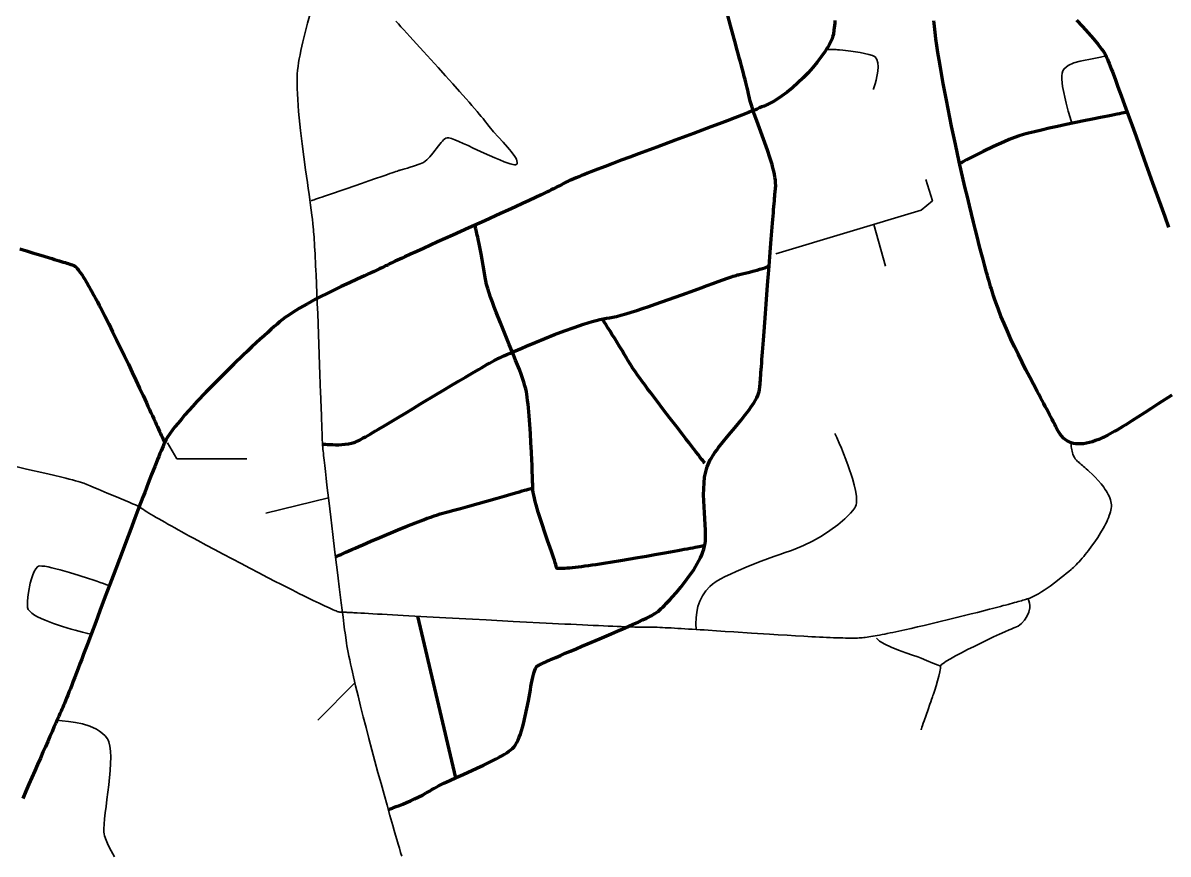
# Model space of a CAD drawing. Header units: inches. Extents: x -107 to 376, y -240 to 294.
# Drawn here: x -20.9 to 55.1, y 95.5 to 150.6 of the extents above; entities that cross this region are included whole.
import ezdxf

# ---------------------------------------------------------------- set-up
doc = ezdxf.new("R2010")
doc.units = ezdxf.units.IN
doc.header["$MEASUREMENT"] = 0
for name, color, linetype in [('Routes 2', 7, 'Continuous'), ('Routes 3', 7, 'Continuous'), ('Routes 4', 7, 'Continuous')]:
    doc.layers.add(name, color=color, linetype=linetype)

msp = doc.modelspace()

# ---------------------------------------------------------------- linework, layer by layer
at = {"layer": 'Routes 2', "color": 7, "lineweight": 106, "true_color": 0xffffff}
for points in [[(32.993, 150.775), (32.976, 150.602), (32.96, 150.442), (32.944, 150.296), (32.928, 150.165), (32.913, 150.049), (32.898, 149.948), (32.884, 149.864), (32.87, 149.797), (32.839, 149.684), (32.796, 149.564), (32.742, 149.434), (32.676, 149.298), (32.6, 149.154), (32.514, 149.004), (32.418, 148.849), (32.313, 148.689), (32.079, 148.357), (31.814, 148.013), (31.524, 147.664), (31.211, 147.314), (30.88, 146.969), (30.535, 146.634), (30.179, 146.315), (29.817, 146.018), (29.453, 145.747), (29.091, 145.508), (28.911, 145.402), (28.734, 145.307), (28.644, 145.262), (28.541, 145.213), (28.424, 145.16), (28.293, 145.102), (28.149, 145.04), (27.992, 144.975), (27.824, 144.905), (27.643, 144.832), (27.452, 144.755), (27.25, 144.674), (26.816, 144.504), (26.346, 144.323), (25.843, 144.131), (25.313, 143.93), (24.759, 143.722), (24.185, 143.507), (23.595, 143.287), (22.385, 142.838), (21.162, 142.384), (19.958, 141.937), (19.373, 141.718), (18.806, 141.505), (18.26, 141.299), (17.739, 141.101), (17.248, 140.912), (16.79, 140.734), (16.575, 140.649), (16.37, 140.568), (16.176, 140.49), (15.992, 140.415), (15.82, 140.344), (15.66, 140.276), (15.512, 140.213), (15.378, 140.154), (15.257, 140.099), (15.149, 140.048), (15.057, 140.002), (14.98, 139.961), (14.847, 139.885), (14.765, 139.84), (14.669, 139.789), (14.562, 139.734), (14.442, 139.673), (14.311, 139.608), (14.17, 139.539), (14.017, 139.465), (13.855, 139.387), (13.503, 139.219), (13.116, 139.037), (12.698, 138.842), (12.253, 138.637), (11.785, 138.421), (11.297, 138.198), (10.793, 137.968), (9.752, 137.496), (8.691, 137.016), (7.639, 136.541), (7.126, 136.31), (6.626, 136.084), (6.143, 135.866), (5.681, 135.657), (5.244, 135.459), (4.834, 135.273), (4.457, 135.1), (4.281, 135.02), (4.115, 134.943), (3.958, 134.87), (3.812, 134.802), (3.676, 134.739), (3.552, 134.68), (3.439, 134.627), (3.338, 134.578), (3.25, 134.535), (3.175, 134.497), (3.054, 134.435), (2.922, 134.369), (2.771, 134.296), (2.603, 134.217), (2.418, 134.131), (2.218, 134.039), (2.004, 133.941), (1.777, 133.838), (1.539, 133.73), (1.291, 133.616), (0.769, 133.377), (0.222, 133.121), (-0.34, 132.852), (-1.47, 132.283), (-2.017, 131.988), (-2.54, 131.688), (-3.027, 131.388), (-3.254, 131.237), (-3.469, 131.088), (-3.67, 130.938), (-3.856, 130.791), (-4.029, 130.642), (-4.216, 130.477), (-4.423, 130.292), (-4.647, 130.089), (-4.888, 129.87), (-5.144, 129.635), (-5.413, 129.386), (-5.693, 129.124), (-5.983, 128.851), (-6.281, 128.569), (-6.894, 127.979), (-7.52, 127.367), (-8.145, 126.742), (-8.757, 126.116), (-9.341, 125.5), (-9.619, 125.199), (-9.886, 124.905), (-10.139, 124.619), (-10.377, 124.341), (-10.599, 124.075), (-10.802, 123.82), (-10.986, 123.579), (-11.148, 123.353), (-11.287, 123.143), (-11.401, 122.95), (-11.491, 122.772), (-11.539, 122.666), (-11.594, 122.54), (-11.656, 122.396), (-11.723, 122.235), (-11.797, 122.056), (-11.876, 121.86), (-11.961, 121.649), (-12.051, 121.423), (-12.146, 121.183), (-12.246, 120.928), (-12.351, 120.66), (-12.46, 120.38), (-12.573, 120.088), (-12.69, 119.785), (-12.81, 119.471), (-12.934, 119.147), (-13.191, 118.473), (-13.46, 117.767), (-13.737, 117.034), (-14.021, 116.281), (-14.312, 115.511), (-14.901, 113.946), (-15.49, 112.38), (-15.78, 111.609), (-16.064, 110.855), (-16.341, 110.121), (-16.609, 109.414), (-16.866, 108.738), (-16.989, 108.413), (-17.109, 108.099), (-17.226, 107.794), (-17.339, 107.501), (-17.447, 107.22), (-17.551, 106.951), (-17.651, 106.695), (-17.745, 106.453), (-17.835, 106.226), (-17.919, 106.013), (-17.998, 105.817), (-18.071, 105.636), (-18.138, 105.473), (-18.199, 105.327), (-18.254, 105.2), (-18.303, 105.089), (-18.361, 104.958), (-18.432, 104.798), (-18.515, 104.61), (-18.609, 104.395), (-18.715, 104.155), (-18.832, 103.89), (-18.959, 103.601), (-19.096, 103.29), (-19.243, 102.957), (-19.398, 102.603), (-19.562, 102.231), (-19.734, 101.84), (-19.913, 101.431), (-20.099, 101.007), (-20.293, 100.568), (-20.492, 100.114), (-20.697, 99.647), (-20.907, 99.169)], [(49.024, 150.802), (49.421, 150.37), (49.797, 149.953), (50.143, 149.557), (50.448, 149.192), (50.702, 148.863), (50.807, 148.714), (50.895, 148.577), (50.965, 148.453), (50.996, 148.391), (51.033, 148.308), (51.078, 148.202), (51.13, 148.074), (51.189, 147.926), (51.255, 147.758), (51.327, 147.571), (51.405, 147.366), (51.577, 146.904), (51.771, 146.381), (51.983, 145.803), (52.211, 145.176), (52.454, 144.508), (52.707, 143.806), (52.97, 143.076), (53.514, 141.561), (54.068, 140.019), (54.613, 138.506), (54.876, 137.777), (55.13, 137.076)]]:
    msp.add_lwpolyline(points, dxfattribs=at)
at = {"layer": 'Routes 3', "color": 7, "lineweight": 70, "true_color": 0xffffff}
for points in [[(3.351, 98.436), (3.358, 98.438), (3.376, 98.445), (3.406, 98.455), (3.446, 98.469), (3.497, 98.487), (3.557, 98.509), (3.627, 98.534), (3.705, 98.563), (3.884, 98.631), (4.09, 98.711), (4.317, 98.802), (4.562, 98.904), (4.819, 99.015), (5.083, 99.136), (5.616, 99.399), (5.874, 99.54), (6.121, 99.685), (6.242, 99.76), (6.376, 99.838), (6.524, 99.919), (6.686, 100.003), (6.859, 100.09), (7.044, 100.18), (7.238, 100.272), (7.441, 100.366), (7.867, 100.56), (8.313, 100.76), (9.227, 101.173), (9.678, 101.383), (10.11, 101.592), (10.517, 101.8), (10.707, 101.903), (10.887, 102.005), (11.056, 102.106), (11.212, 102.205), (11.355, 102.303), (11.483, 102.398), (11.595, 102.492), (11.696, 102.6), (11.792, 102.731), (11.883, 102.882), (11.968, 103.053), (12.048, 103.24), (12.124, 103.443), (12.196, 103.659), (12.263, 103.886), (12.327, 104.123), (12.444, 104.619), (12.55, 105.129), (12.646, 105.641), (12.736, 106.138), (12.779, 106.376), (12.822, 106.605), (12.863, 106.823), (12.905, 107.027), (12.946, 107.217), (12.988, 107.39), (13.031, 107.544), (13.074, 107.678), (13.119, 107.789), (13.165, 107.876), (13.213, 107.936), (13.238, 107.956), (13.273, 107.979), (13.319, 108.005), (13.376, 108.035), (13.444, 108.07), (13.521, 108.108), (13.609, 108.149), (13.706, 108.194), (13.812, 108.242), (13.927, 108.294), (14.049, 108.348), (14.18, 108.406), (14.462, 108.528), (14.769, 108.66), (15.1, 108.801), (15.449, 108.949), (15.814, 109.103), (16.192, 109.263), (16.579, 109.426), (17.366, 109.759), (18.151, 110.093), (18.534, 110.258), (18.905, 110.42), (19.263, 110.578), (19.604, 110.729), (19.923, 110.875), (20.218, 111.012), (20.486, 111.141), (20.609, 111.202), (20.724, 111.259), (20.83, 111.314), (20.927, 111.367), (21.014, 111.416), (21.092, 111.461), (21.16, 111.504), (21.217, 111.542), (21.264, 111.577), (21.3, 111.609), (21.377, 111.681), (21.466, 111.767), (21.566, 111.865), (21.675, 111.975), (21.793, 112.096), (21.919, 112.227), (22.051, 112.368), (22.188, 112.518), (22.474, 112.842), (22.769, 113.192), (23.063, 113.564), (23.349, 113.95), (23.617, 114.345), (23.859, 114.744), (23.968, 114.942), (24.067, 115.14), (24.156, 115.335), (24.232, 115.527), (24.296, 115.715), (24.346, 115.899), (24.38, 116.078), (24.399, 116.251), (24.405, 116.596), (24.397, 116.959), (24.379, 117.335), (24.329, 118.119), (24.286, 118.92), (24.277, 119.32), (24.281, 119.714), (24.303, 120.099), (24.346, 120.473), (24.414, 120.831), (24.459, 121.004), (24.512, 121.171), (24.573, 121.333), (24.643, 121.489), (24.722, 121.64), (24.812, 121.793), (24.914, 121.952), (25.025, 122.115), (25.145, 122.282), (25.272, 122.452), (25.546, 122.803), (25.839, 123.162), (26.449, 123.891), (26.749, 124.253), (27.034, 124.609), (27.298, 124.954), (27.418, 125.122), (27.53, 125.286), (27.633, 125.445), (27.724, 125.6), (27.804, 125.749), (27.871, 125.892), (27.925, 126.028), (27.963, 126.158), (27.986, 126.281), (27.992, 126.345), (28, 126.426), (28.009, 126.524), (28.019, 126.638), (28.03, 126.767), (28.042, 126.911), (28.055, 127.069), (28.068, 127.241), (28.083, 127.426), (28.099, 127.624), (28.115, 127.833), (28.132, 128.053), (28.15, 128.284), (28.169, 128.525), (28.188, 128.775), (28.208, 129.033), (28.249, 129.575), (28.292, 130.143), (28.337, 130.735), (28.383, 131.343), (28.43, 131.965), (28.526, 133.227), (28.622, 134.481), (28.669, 135.093), (28.715, 135.688), (28.76, 136.262), (28.804, 136.809), (28.824, 137.071), (28.845, 137.325), (28.865, 137.569), (28.884, 137.804), (28.903, 138.029), (28.921, 138.242), (28.938, 138.444), (28.954, 138.634), (28.97, 138.812), (28.985, 138.976), (28.998, 139.125), (29.011, 139.261), (29.023, 139.381), (29.034, 139.485), (29.044, 139.573), (29.052, 139.652), (29.059, 139.818), (29.054, 139.994), (29.037, 140.18), (29.01, 140.376), (28.974, 140.58), (28.929, 140.791), (28.875, 141.009), (28.815, 141.234), (28.675, 141.697), (28.515, 142.176), (28.162, 143.155), (27.981, 143.642), (27.805, 144.12), (27.641, 144.582), (27.495, 145.022), (27.431, 145.233), (27.373, 145.435), (27.323, 145.629), (27.282, 145.814), (27.26, 145.913), (27.233, 146.03), (27.202, 146.164), (27.165, 146.314), (27.123, 146.48), (27.077, 146.662), (27.027, 146.858), (26.972, 147.068), (26.913, 147.291), (26.851, 147.527), (26.785, 147.775), (26.716, 148.034), (26.644, 148.304), (26.568, 148.584), (26.49, 148.874), (26.41, 149.172), (26.242, 149.793), (26.066, 150.441), (25.884, 151.111)], [(55.35, 125.934), (54.434, 125.341), (53.981, 125.046), (53.535, 124.758), (53.102, 124.479), (52.684, 124.214), (52.483, 124.087), (52.287, 123.964), (52.096, 123.847), (51.913, 123.735), (51.736, 123.629), (51.566, 123.529), (51.404, 123.436), (51.251, 123.351), (51.106, 123.272), (50.971, 123.202), (50.846, 123.141), (50.729, 123.087), (50.502, 122.99), (50.284, 122.906), (50.074, 122.835), (49.872, 122.777), (49.677, 122.733), (49.491, 122.703), (49.312, 122.686), (49.14, 122.684), (48.977, 122.695), (48.821, 122.722), (48.672, 122.763), (48.531, 122.819), (48.397, 122.889), (48.271, 122.975), (48.152, 123.077), (48.039, 123.194), (47.934, 123.326), (47.836, 123.475), (47.745, 123.64), (47.702, 123.728), (47.654, 123.826), (47.6, 123.936), (47.538, 124.056), (47.47, 124.187), (47.397, 124.328), (47.317, 124.478), (47.232, 124.638), (47.142, 124.807), (47.048, 124.984), (46.949, 125.168), (46.846, 125.361), (46.739, 125.561), (46.629, 125.767), (46.516, 125.98), (46.4, 126.199), (46.161, 126.652), (45.915, 127.124), (45.664, 127.611), (45.412, 128.111), (45.16, 128.619), (44.912, 129.132), (44.67, 129.647), (44.436, 130.161), (44.214, 130.671), (44.005, 131.172), (43.813, 131.663), (43.723, 131.902), (43.639, 132.138), (43.598, 132.257), (43.556, 132.383), (43.512, 132.518), (43.467, 132.66), (43.42, 132.811), (43.371, 132.969), (43.322, 133.134), (43.27, 133.307), (43.218, 133.486), (43.164, 133.673), (43.109, 133.865), (43.053, 134.065), (42.938, 134.481), (42.819, 134.921), (42.696, 135.382), (42.57, 135.863), (42.442, 136.362), (42.311, 136.878), (42.179, 137.408), (42.046, 137.952), (41.911, 138.507), (41.776, 139.072), (41.641, 139.646), (41.506, 140.227), (41.24, 141.402), (40.98, 142.584), (40.73, 143.761), (40.61, 144.344), (40.494, 144.92), (40.382, 145.489), (40.275, 146.048), (40.172, 146.596), (40.075, 147.131), (39.984, 147.652), (39.9, 148.157), (39.822, 148.644), (39.752, 149.113), (39.689, 149.56), (39.634, 149.985), (39.61, 150.188), (39.588, 150.386), (39.568, 150.577), (39.55, 150.761)], [(52.386, 144.695), (52.37, 144.691), (52.325, 144.683), (52.252, 144.668), (52.152, 144.648), (52.027, 144.624), (51.88, 144.594), (51.711, 144.561), (51.522, 144.523), (51.316, 144.482), (51.093, 144.437), (50.605, 144.338), (50.073, 144.23), (49.509, 144.114), (48.343, 143.869), (47.768, 143.746), (47.215, 143.625), (46.7, 143.508), (46.234, 143.399), (46.025, 143.348), (45.833, 143.3), (45.66, 143.255), (45.508, 143.213), (45.214, 143.121), (44.896, 143.008), (44.56, 142.877), (44.213, 142.732), (43.507, 142.416), (42.825, 142.09), (42.507, 141.932), (42.213, 141.783), (41.948, 141.647), (41.718, 141.527), (41.529, 141.427), (41.387, 141.351), (41.335, 141.323), (41.297, 141.303), (41.274, 141.29), (41.266, 141.286)], [(24.351, 115.93), (24.34, 115.928), (24.308, 115.922), (24.255, 115.912), (24.182, 115.898), (24.09, 115.881), (23.98, 115.86), (23.853, 115.836), (23.71, 115.809), (23.552, 115.78), (23.379, 115.748), (23.192, 115.713), (22.992, 115.676), (22.781, 115.637), (22.558, 115.596), (22.326, 115.554), (22.084, 115.51), (21.575, 115.419), (21.04, 115.323), (20.485, 115.226), (19.918, 115.127), (18.772, 114.934), (18.208, 114.842), (17.658, 114.756), (17.131, 114.675), (16.878, 114.638), (16.633, 114.604), (16.397, 114.571), (16.171, 114.541), (15.955, 114.514), (15.751, 114.49), (15.56, 114.469), (15.382, 114.451), (15.218, 114.437), (15.069, 114.426), (14.937, 114.42), (14.821, 114.417), (14.722, 114.419), (14.643, 114.425), (14.582, 114.436), (14.543, 114.451), (14.524, 114.472), (14.519, 114.498), (14.5, 114.574), (14.47, 114.68), (14.428, 114.812), (14.377, 114.968), (14.317, 115.146), (14.25, 115.345), (14.176, 115.56), (14.096, 115.79), (14.012, 116.034), (13.924, 116.287), (13.743, 116.816), (13.562, 117.358), (13.388, 117.895), (13.307, 118.156), (13.231, 118.408), (13.162, 118.65), (13.099, 118.878), (13.045, 119.092), (13.001, 119.287), (12.967, 119.463), (12.945, 119.617), (12.935, 119.745), (12.935, 119.865), (12.933, 120.01), (12.929, 120.179), (12.924, 120.371), (12.917, 120.582), (12.909, 120.813), (12.9, 121.059), (12.889, 121.32), (12.877, 121.593), (12.85, 122.167), (12.818, 122.767), (12.781, 123.375), (12.74, 123.975), (12.696, 124.552), (12.673, 124.826), (12.649, 125.089), (12.624, 125.337), (12.599, 125.57), (12.572, 125.784), (12.545, 125.978), (12.518, 126.152), (12.477, 126.337), (12.42, 126.548), (12.347, 126.784), (12.26, 127.042), (12.16, 127.32), (12.049, 127.616), (11.928, 127.927), (11.799, 128.252), (11.664, 128.588), (11.378, 129.286), (10.79, 130.722), (10.511, 131.425), (10.381, 131.766), (10.258, 132.096), (10.145, 132.413), (10.043, 132.716), (9.953, 133.002), (9.877, 133.27), (9.816, 133.516), (9.773, 133.738), (9.714, 134.139), (9.651, 134.533), (9.585, 134.918), (9.517, 135.288), (9.448, 135.639), (9.381, 135.967), (9.317, 136.266), (9.287, 136.403), (9.258, 136.532), (9.231, 136.651), (9.206, 136.76), (9.183, 136.859), (9.162, 136.946), (9.144, 137.021), (9.129, 137.084), (9.117, 137.134), (9.108, 137.171), (9.102, 137.193), (9.1, 137.201)], [(-21.09, 135.622), (-20.664, 135.495), (-20.251, 135.372), (-19.854, 135.253), (-19.476, 135.139), (-19.121, 135.031), (-18.952, 134.98), (-18.791, 134.931), (-18.636, 134.884), (-18.489, 134.838), (-18.35, 134.795), (-18.22, 134.755), (-18.098, 134.716), (-17.985, 134.68), (-17.882, 134.647), (-17.788, 134.617), (-17.705, 134.59), (-17.633, 134.565), (-17.571, 134.544), (-17.521, 134.525), (-17.474, 134.501), (-17.421, 134.461), (-17.363, 134.405), (-17.298, 134.335), (-17.229, 134.251), (-17.155, 134.153), (-17.076, 134.042), (-16.992, 133.919), (-16.904, 133.783), (-16.812, 133.636), (-16.715, 133.478), (-16.615, 133.309), (-16.512, 133.131), (-16.405, 132.943), (-16.295, 132.745), (-16.182, 132.54), (-16.067, 132.326), (-15.949, 132.105), (-15.828, 131.877), (-15.706, 131.642), (-15.456, 131.156), (-15.2, 130.651), (-14.94, 130.129), (-14.678, 129.597), (-14.154, 128.515), (-13.895, 127.973), (-13.64, 127.437), (-13.392, 126.909), (-13.151, 126.396), (-12.92, 125.899), (-12.701, 125.424), (-12.596, 125.196), (-12.494, 124.975), (-12.396, 124.762), (-12.302, 124.556), (-12.211, 124.359), (-12.126, 124.171), (-12.044, 123.992), (-11.968, 123.823), (-11.896, 123.665), (-11.829, 123.518), (-11.768, 123.383), (-11.712, 123.259), (-11.662, 123.149), (-11.618, 123.051), (-11.581, 122.967), (-11.549, 122.897), (-11.524, 122.842), (-11.506, 122.801), (-11.495, 122.777), (-11.492, 122.769)], [(-1.014, 122.683), (-1.008, 122.682), (-0.991, 122.681), (-0.925, 122.674), (-0.823, 122.666), (-0.688, 122.656), (-0.526, 122.647), (-0.343, 122.64), (-0.143, 122.637), (0.067, 122.639), (0.498, 122.665), (0.709, 122.692), (0.909, 122.729), (1.099, 122.783), (1.164, 122.81), (1.243, 122.847), (1.336, 122.893), (1.443, 122.948), (1.562, 123.012), (1.694, 123.084), (1.837, 123.163), (1.991, 123.251), (2.156, 123.345), (2.331, 123.446), (2.515, 123.553), (2.708, 123.666), (3.118, 123.909), (3.557, 124.17), (4.019, 124.447), (4.5, 124.736), (4.995, 125.035), (5.5, 125.34), (6.52, 125.957), (7.026, 126.262), (7.524, 126.561), (8.008, 126.851), (8.474, 127.128), (8.917, 127.389), (9.333, 127.632), (9.53, 127.745), (9.717, 127.852), (9.896, 127.954), (10.065, 128.048), (10.223, 128.135), (10.371, 128.215), (10.507, 128.288), (10.632, 128.352), (10.743, 128.407), (10.842, 128.453), (11.023, 128.533), (11.224, 128.621), (11.446, 128.718), (11.686, 128.822), (11.944, 128.933), (12.216, 129.049), (12.502, 129.17), (13.105, 129.422), (13.739, 129.681), (14.39, 129.939), (15.044, 130.188), (15.685, 130.421), (15.996, 130.529), (16.299, 130.63), (16.591, 130.723), (16.872, 130.807), (17.138, 130.882), (17.389, 130.945), (17.622, 130.996), (17.836, 131.035), (18.03, 131.061), (18.132, 131.076), (18.245, 131.096), (18.368, 131.122), (18.5, 131.152), (18.79, 131.226), (19.112, 131.316), (19.462, 131.421), (19.836, 131.539), (20.231, 131.669), (20.643, 131.807), (21.068, 131.954), (21.943, 132.263), (22.827, 132.583), (23.69, 132.898), (24.105, 133.05), (24.503, 133.196), (24.881, 133.334), (25.235, 133.462), (25.561, 133.579), (25.857, 133.682), (26.118, 133.771), (26.234, 133.809), (26.34, 133.843), (26.435, 133.872), (26.52, 133.897), (26.593, 133.916), (26.654, 133.93), (26.841, 133.963), (27.236, 134.051), (27.64, 134.161), (27.833, 134.219), (28.016, 134.276), (28.182, 134.33), (28.329, 134.378), (28.45, 134.42), (28.543, 134.452), (28.602, 134.473), (28.617, 134.479), (28.622, 134.481)], [(24.351, 121.414), (24.338, 121.43), (24.3, 121.479), (24.239, 121.558), (24.156, 121.665), (24.052, 121.798), (23.93, 121.955), (23.791, 122.134), (23.637, 122.333), (23.469, 122.55), (23.288, 122.783), (23.097, 123.03), (22.897, 123.289), (22.476, 123.835), (22.039, 124.405), (21.597, 124.982), (21.164, 125.551), (20.752, 126.095), (20.558, 126.352), (20.374, 126.598), (20.202, 126.829), (20.044, 127.044), (19.9, 127.241), (19.773, 127.418), (19.664, 127.572), (19.575, 127.702), (19.507, 127.806), (19.462, 127.881), (19.425, 127.947), (19.382, 128.023), (19.278, 128.2), (19.155, 128.408), (19.015, 128.639), (18.864, 128.887), (18.704, 129.147), (18.378, 129.675), (18.219, 129.93), (18.068, 130.172), (17.929, 130.394), (17.806, 130.589), (17.704, 130.752), (17.662, 130.819), (17.626, 130.876), (17.597, 130.921), (17.576, 130.955), (17.563, 130.976), (17.559, 130.983)], [(-0.147, 115.196), (-0.132, 115.203), (-0.086, 115.224), (-0.011, 115.257), (0.09, 115.303), (0.216, 115.359), (0.366, 115.426), (0.537, 115.502), (0.729, 115.587), (0.939, 115.679), (1.165, 115.779), (1.407, 115.885), (1.662, 115.996), (2.205, 116.232), (2.782, 116.479), (3.98, 116.982), (4.575, 117.225), (5.149, 117.454), (5.689, 117.661), (5.941, 117.755), (6.181, 117.841), (6.404, 117.919), (6.611, 117.987), (6.8, 118.045), (6.967, 118.092), (7.132, 118.136), (7.311, 118.184), (7.705, 118.291), (8.14, 118.411), (8.607, 118.54), (10.58, 119.096), (11.049, 119.229), (11.489, 119.354), (11.889, 119.468), (12.07, 119.52), (12.238, 119.568), (12.391, 119.612), (12.528, 119.651), (12.647, 119.685), (12.747, 119.714), (12.828, 119.737), (12.887, 119.754), (12.923, 119.765), (12.935, 119.768)], [(5.28, 111.262), (7.805, 100.532)]]:
    msp.add_lwpolyline(points, dxfattribs=at)
at = {"layer": 'Routes 4', "color": 7, "lineweight": 35, "true_color": 0xffffff}
for points in [[(4.248, 95.336), (4.171, 95.595), (4.091, 95.866), (4.008, 96.147), (3.923, 96.439), (3.835, 96.741), (3.746, 97.052), (3.654, 97.372), (3.465, 98.034), (3.271, 98.723), (3.072, 99.434), (2.871, 100.162), (2.669, 100.901), (2.267, 102.394), (2.07, 103.138), (1.878, 103.874), (1.692, 104.596), (1.514, 105.3), (1.345, 105.98), (1.265, 106.31), (1.187, 106.632), (1.113, 106.946), (1.042, 107.25), (0.974, 107.545), (0.91, 107.83), (0.849, 108.104), (0.793, 108.366), (0.741, 108.616), (0.693, 108.854), (0.65, 109.078), (0.612, 109.288), (0.578, 109.483), (0.55, 109.663), (0.505, 109.992), (0.482, 110.167), (0.458, 110.353), (0.433, 110.548), (0.406, 110.753), (0.379, 110.967), (0.351, 111.189), (0.291, 111.657), (0.229, 112.153), (0.164, 112.674), (0.097, 113.215), (0.028, 113.773), (-0.043, 114.344), (-0.186, 115.51), (-0.328, 116.684), (-0.398, 117.265), (-0.466, 117.835), (-0.533, 118.393), (-0.597, 118.934), (-0.659, 119.454), (-0.717, 119.95), (-0.771, 120.417), (-0.797, 120.639), (-0.821, 120.853), (-0.844, 121.058), (-0.866, 121.253), (-0.887, 121.438), (-0.907, 121.613), (-0.925, 121.777), (-0.941, 121.93), (-0.956, 122.072), (-0.97, 122.201), (-0.982, 122.317), (-0.992, 122.42), (-1, 122.51), (-1.007, 122.585), (-1.012, 122.646), (-1.015, 122.693), (-1.018, 122.748), (-1.021, 122.823), (-1.025, 122.916), (-1.029, 123.026), (-1.034, 123.154), (-1.039, 123.298), (-1.045, 123.457), (-1.051, 123.632), (-1.058, 123.821), (-1.065, 124.023), (-1.073, 124.239), (-1.081, 124.468), (-1.089, 124.708), (-1.098, 124.959), (-1.107, 125.221), (-1.117, 125.493), (-1.127, 125.773), (-1.137, 126.063), (-1.158, 126.665), (-1.181, 127.294), (-1.204, 127.945), (-1.229, 128.612), (-1.28, 129.973), (-1.333, 131.338), (-1.36, 132.009), (-1.387, 132.666), (-1.415, 133.302), (-1.442, 133.913), (-1.456, 134.208), (-1.47, 134.495), (-1.483, 134.772), (-1.497, 135.04), (-1.51, 135.299), (-1.523, 135.546), (-1.536, 135.782), (-1.549, 136.006), (-1.562, 136.217), (-1.575, 136.415), (-1.587, 136.598), (-1.6, 136.768), (-1.612, 136.922), (-1.624, 137.06), (-1.649, 137.307), (-1.679, 137.575), (-1.715, 137.869), (-1.756, 138.185), (-1.801, 138.522), (-1.85, 138.878), (-1.902, 139.251), (-1.957, 139.639), (-2.014, 140.04), (-2.072, 140.452), (-2.131, 140.872), (-2.248, 141.733), (-2.362, 142.606), (-2.466, 143.476), (-2.514, 143.904), (-2.557, 144.326), (-2.596, 144.739), (-2.629, 145.141), (-2.657, 145.531), (-2.678, 145.905), (-2.693, 146.263), (-2.7, 146.603), (-2.698, 146.921), (-2.688, 147.217), (-2.668, 147.489), (-2.638, 147.735), (-2.6, 147.981), (-2.554, 148.24), (-2.502, 148.51), (-2.443, 148.789), (-2.379, 149.077), (-2.31, 149.371), (-2.16, 149.976), (-1.998, 150.593), (-1.83, 151.211)], [(3.857, 150.722), (4.02, 150.545), (4.196, 150.355), (4.384, 150.151), (4.583, 149.935), (4.791, 149.708), (5.233, 149.227), (5.699, 148.717), (6.181, 148.188), (6.671, 147.649), (7.157, 147.11), (7.633, 146.58), (8.088, 146.07), (8.305, 145.825), (8.514, 145.588), (8.713, 145.361), (8.901, 145.145), (9.078, 144.941), (9.241, 144.75), (9.39, 144.573), (9.524, 144.413), (9.642, 144.268), (9.742, 144.142), (9.823, 144.035), (9.893, 143.941), (10.038, 143.755), (10.343, 143.388), (10.658, 143.035), (10.968, 142.696), (11.257, 142.377), (11.389, 142.226), (11.51, 142.081), (11.619, 141.942), (11.713, 141.811), (11.791, 141.686), (11.851, 141.57), (11.891, 141.462), (11.91, 141.363), (11.903, 141.274), (11.882, 141.24), (11.844, 141.219), (11.79, 141.209), (11.721, 141.21), (11.638, 141.221), (11.542, 141.241), (11.434, 141.27), (11.315, 141.308), (11.046, 141.404), (10.744, 141.525), (10.416, 141.665), (10.069, 141.82), (9.712, 141.983), (8.995, 142.316), (8.65, 142.475), (8.325, 142.622), (8.027, 142.751), (7.763, 142.858), (7.647, 142.902), (7.542, 142.938), (7.449, 142.965), (7.37, 142.984), (7.305, 142.993), (7.255, 142.992), (7.179, 142.966), (7.102, 142.92), (7.023, 142.856), (6.942, 142.777), (6.858, 142.685), (6.685, 142.469), (6.314, 141.98), (6.116, 141.741), (5.91, 141.531), (5.803, 141.441), (5.695, 141.366), (5.584, 141.306), (5.472, 141.261), (5.025, 141.106), (4.814, 141.04), (4.62, 140.982), (4.449, 140.934), (4.306, 140.895), (4.199, 140.868), (4.134, 140.851), (4.111, 140.845), (4.083, 140.836), (4.032, 140.818), (3.957, 140.792), (3.862, 140.759), (3.747, 140.72), (3.613, 140.674), (3.463, 140.622), (3.297, 140.564), (3.117, 140.502), (2.924, 140.436), (2.507, 140.292), (2.057, 140.137), (1.586, 139.975), (0.625, 139.643), (0.158, 139.482), (-0.284, 139.33), (-0.689, 139.19), (-0.875, 139.126), (-1.047, 139.067), (-1.204, 139.013), (-1.345, 138.964), (-1.468, 138.921), (-1.572, 138.886), (-1.656, 138.857), (-1.717, 138.836), (-1.755, 138.823), (-1.768, 138.818)], [(35.542, 146.19), (35.559, 146.239), (35.603, 146.374), (35.663, 146.577), (35.728, 146.829), (35.835, 147.41), (35.856, 147.701), (35.84, 147.969), (35.778, 148.196), (35.659, 148.362), (35.473, 148.456), (35.234, 148.525), (34.657, 148.644), (34.043, 148.736), (33.504, 148.801), (33.297, 148.822), (33.15, 148.836), (33.078, 148.843), (33.066, 148.843), (32.97, 148.843), (32.622, 148.843), (32.475, 148.843), (32.414, 148.843)], [(50.976, 148.431), (50.605, 148.342), (50.174, 148.265), (49.257, 148.089), (48.832, 147.965), (48.471, 147.799), (48.205, 147.576), (48.118, 147.44), (48.066, 147.285), (48.044, 147.102), (48.043, 146.888), (48.093, 146.391), (48.326, 145.286), (48.465, 144.771), (48.591, 144.346), (48.642, 144.181), (48.682, 144.056), (48.708, 143.976), (48.717, 143.948)], [(29.059, 135.29), (38.702, 138.201), (39.464, 138.818), (39.011, 140.229)], [(36.336, 134.481), (35.565, 137.254)], [(32.985, 123.384), (32.99, 123.372), (33.006, 123.338), (33.032, 123.283), (33.067, 123.208), (33.11, 123.114), (33.16, 123.004), (33.278, 122.736), (33.416, 122.416), (33.566, 122.054), (33.722, 121.66), (33.878, 121.245), (34.16, 120.395), (34.274, 119.981), (34.361, 119.589), (34.415, 119.228), (34.428, 118.911), (34.418, 118.771), (34.395, 118.646), (34.358, 118.537), (34.308, 118.445), (34.178, 118.275), (34.021, 118.096), (33.841, 117.911), (33.638, 117.72), (33.176, 117.332), (32.654, 116.946), (32.091, 116.576), (31.505, 116.238), (30.915, 115.944), (30.339, 115.711), (30.037, 115.605), (29.698, 115.486), (29.329, 115.355), (28.936, 115.214), (28.103, 114.907), (27.252, 114.576), (26.434, 114.232), (26.053, 114.06), (25.7, 113.888), (25.382, 113.719), (25.103, 113.554), (24.872, 113.394), (24.694, 113.242), (24.423, 112.933), (24.203, 112.603), (24.03, 112.256), (23.903, 111.895), (23.818, 111.523), (23.772, 111.145), (23.764, 110.762), (23.79, 110.379)], [(-21.263, 121.159), (-20.66, 121.025), (-19.437, 120.748), (-18.852, 120.611), (-18.306, 120.481), (-18.053, 120.418), (-17.816, 120.358), (-17.597, 120.302), (-17.398, 120.248), (-17.221, 120.199), (-17.069, 120.153), (-16.943, 120.112), (-16.845, 120.077), (-16.659, 120.001), (-16.434, 119.909), (-16.178, 119.803), (-15.899, 119.687), (-15.294, 119.433), (-14.676, 119.172), (-14.379, 119.047), (-14.099, 118.928), (-13.844, 118.82), (-13.619, 118.724), (-13.432, 118.645), (-13.29, 118.585), (-13.238, 118.562), (-13.2, 118.546), (-13.177, 118.536), (-13.169, 118.533), (-13.122, 118.493), (-13.059, 118.445), (-12.982, 118.39), (-12.889, 118.328), (-12.783, 118.259), (-12.662, 118.183), (-12.529, 118.101), (-12.383, 118.012), (-12.224, 117.918), (-12.054, 117.818), (-11.873, 117.713), (-11.681, 117.603), (-11.48, 117.488), (-11.268, 117.368), (-11.048, 117.245), (-10.819, 117.117), (-10.582, 116.985), (-10.338, 116.85), (-10.086, 116.712), (-9.828, 116.571), (-9.564, 116.427), (-9.295, 116.281), (-8.742, 115.983), (-8.173, 115.678), (-7.593, 115.369), (-6.415, 114.748), (-5.825, 114.439), (-5.24, 114.135), (-4.664, 113.837), (-4.101, 113.548), (-3.826, 113.408), (-3.556, 113.27), (-3.291, 113.136), (-3.032, 113.005), (-2.78, 112.878), (-2.534, 112.755), (-2.296, 112.636), (-2.066, 112.522), (-1.844, 112.413), (-1.631, 112.309), (-1.428, 112.21), (-1.234, 112.117), (-1.051, 112.029), (-0.88, 111.948), (-0.719, 111.874), (-0.571, 111.806), (-0.436, 111.745), (-0.313, 111.691), (-0.204, 111.645), (-0.11, 111.607), (-0.03, 111.576), (0.035, 111.554), (0.085, 111.541), (0.118, 111.537), (0.133, 111.536), (0.155, 111.536), (0.183, 111.535), (0.218, 111.533), (0.258, 111.532), (0.304, 111.53), (0.357, 111.527), (0.415, 111.525), (0.478, 111.522), (0.547, 111.518), (0.622, 111.514), (0.702, 111.51), (0.787, 111.506), (0.878, 111.501), (0.973, 111.496), (1.074, 111.491), (1.289, 111.48), (1.523, 111.467), (1.775, 111.454), (2.045, 111.439), (2.331, 111.424), (2.632, 111.407), (2.948, 111.39), (3.278, 111.372), (3.622, 111.353), (3.978, 111.334), (4.345, 111.314), (4.724, 111.293), (5.113, 111.272), (5.511, 111.25), (5.918, 111.227), (6.332, 111.205), (6.754, 111.182), (7.182, 111.158), (8.053, 111.111), (8.94, 111.063), (9.837, 111.015), (11.633, 110.919), (12.52, 110.873), (13.391, 110.827), (13.819, 110.805), (14.241, 110.784), (14.656, 110.763), (15.063, 110.743), (15.461, 110.723), (15.85, 110.704), (16.229, 110.686), (16.597, 110.668), (16.954, 110.652), (17.298, 110.636), (17.628, 110.621), (17.945, 110.607), (18.247, 110.595), (18.533, 110.583), (18.803, 110.572), (19.055, 110.563), (19.29, 110.555), (19.506, 110.548), (19.607, 110.545), (19.703, 110.543), (19.794, 110.54), (19.879, 110.538), (19.959, 110.537), (20.034, 110.536), (20.104, 110.535), (20.168, 110.535), (20.226, 110.535), (20.279, 110.535), (20.325, 110.536), (20.366, 110.537), (20.448, 110.539), (20.544, 110.54), (20.652, 110.539), (20.772, 110.537), (20.905, 110.533), (21.049, 110.529), (21.204, 110.523), (21.369, 110.516), (21.545, 110.508), (21.731, 110.499), (21.926, 110.489), (22.13, 110.479), (22.343, 110.467), (22.564, 110.454), (22.793, 110.441), (23.029, 110.427), (23.272, 110.412), (23.521, 110.396), (23.777, 110.38), (24.038, 110.364), (24.305, 110.347), (24.576, 110.329), (25.131, 110.293), (25.701, 110.256), (26.282, 110.217), (27.463, 110.14), (28.648, 110.064), (29.233, 110.028), (29.81, 109.993), (30.374, 109.96), (30.922, 109.929), (31.19, 109.914), (31.452, 109.901), (31.708, 109.888), (31.959, 109.876), (32.203, 109.864), (32.44, 109.854), (32.67, 109.845), (32.892, 109.836), (33.106, 109.829), (33.312, 109.823), (33.508, 109.818), (33.696, 109.814), (33.873, 109.811), (34.041, 109.81), (34.197, 109.81), (34.343, 109.811), (34.477, 109.814), (34.6, 109.818), (34.71, 109.824), (34.807, 109.832), (34.903, 109.841), (35.007, 109.854), (35.12, 109.869), (35.241, 109.886), (35.37, 109.907), (35.506, 109.929), (35.65, 109.954), (35.801, 109.981), (35.958, 110.011), (36.122, 110.042), (36.291, 110.075), (36.467, 110.111), (36.648, 110.148), (36.834, 110.186), (37.22, 110.269), (37.623, 110.357), (38.04, 110.451), (38.468, 110.548), (38.906, 110.65), (39.351, 110.755), (39.8, 110.862), (40.702, 111.081), (41.149, 111.191), (41.591, 111.301), (42.024, 111.41), (42.448, 111.517), (42.858, 111.622), (43.252, 111.724), (43.443, 111.773), (43.629, 111.822), (43.81, 111.869), (43.985, 111.915), (44.155, 111.96), (44.319, 112.003), (44.476, 112.045), (44.626, 112.086), (44.77, 112.125), (44.907, 112.162), (45.035, 112.197), (45.156, 112.23), (45.269, 112.262), (45.373, 112.291), (45.469, 112.318), (45.555, 112.343), (45.632, 112.366), (45.699, 112.386), (45.756, 112.403), (45.802, 112.418), (45.971, 112.482), (46.146, 112.56), (46.325, 112.651), (46.508, 112.755), (46.695, 112.868), (46.883, 112.991), (47.073, 113.121), (47.262, 113.256), (47.637, 113.538), (48.001, 113.824), (48.175, 113.965), (48.344, 114.102), (48.507, 114.234), (48.661, 114.359), (48.739, 114.424), (48.821, 114.498), (48.908, 114.58), (48.998, 114.67), (49.093, 114.768), (49.19, 114.872), (49.289, 114.983), (49.391, 115.1), (49.495, 115.222), (49.599, 115.349), (49.811, 115.617), (50.022, 115.898), (50.229, 116.189), (50.429, 116.486), (50.619, 116.786), (50.794, 117.084), (50.874, 117.231), (50.951, 117.377), (51.021, 117.52), (51.086, 117.66), (51.145, 117.797), (51.197, 117.93), (51.242, 118.059), (51.279, 118.183), (51.308, 118.302), (51.329, 118.416), (51.34, 118.527), (51.338, 118.64), (51.326, 118.754), (51.303, 118.87), (51.271, 118.987), (51.229, 119.105), (51.179, 119.223), (51.121, 119.341), (51.055, 119.459), (50.984, 119.577), (50.906, 119.694), (50.824, 119.81), (50.646, 120.039), (50.455, 120.26), (50.256, 120.473), (50.055, 120.675), (49.857, 120.864), (49.761, 120.952), (49.667, 121.037), (49.577, 121.117), (49.491, 121.192), (49.409, 121.263), (49.333, 121.328), (49.263, 121.388), (49.199, 121.442), (49.143, 121.49), (49.095, 121.532), (49.012, 121.614), (48.941, 121.703), (48.88, 121.799), (48.829, 121.899), (48.786, 122.001), (48.751, 122.104), (48.723, 122.206), (48.702, 122.305), (48.686, 122.399), (48.675, 122.486), (48.667, 122.565), (48.663, 122.633), (48.661, 122.69), (48.661, 122.732), (48.661, 122.759), (48.662, 122.769)], [(-6.041, 121.708), (-10.672, 121.708), (-11.289, 122.769)], [(-4.762, 118.092), (-0.617, 119.105)], [(-16.365, 110.058), (-16.392, 110.064), (-16.469, 110.082), (-16.59, 110.111), (-16.751, 110.15), (-16.947, 110.199), (-17.173, 110.258), (-17.422, 110.325), (-17.691, 110.4), (-18.266, 110.572), (-18.855, 110.769), (-19.418, 110.987), (-19.677, 111.101), (-19.914, 111.219), (-20.124, 111.339), (-20.301, 111.461), (-20.441, 111.585), (-20.539, 111.709), (-20.588, 111.833), (-20.596, 111.959), (-20.592, 112.233), (-20.569, 112.528), (-20.529, 112.836), (-20.406, 113.451), (-20.326, 113.739), (-20.236, 114.001), (-20.138, 114.228), (-20.034, 114.409), (-19.925, 114.536), (-19.866, 114.576), (-19.769, 114.594), (-19.627, 114.591), (-19.445, 114.569), (-19.227, 114.53), (-18.98, 114.476), (-18.708, 114.41), (-18.417, 114.332), (-17.796, 114.154), (-17.158, 113.957), (-16.544, 113.759), (-16.259, 113.665), (-15.996, 113.576), (-15.758, 113.495), (-15.553, 113.425), (-15.384, 113.366), (-15.257, 113.322), (-15.177, 113.294), (-15.15, 113.284)], [(45.802, 112.418), (45.867, 112.273), (45.906, 112.124), (45.923, 111.973), (45.919, 111.822), (45.857, 111.525), (45.733, 111.243), (45.564, 110.988), (45.363, 110.773), (45.147, 110.609), (44.93, 110.508), (44.865, 110.486), (44.78, 110.453), (44.675, 110.41), (44.552, 110.358), (44.259, 110.229), (43.911, 110.071), (43.522, 109.89), (43.104, 109.691), (42.229, 109.262), (41.796, 109.043), (41.382, 108.829), (41, 108.625), (40.662, 108.436), (40.379, 108.269), (40.263, 108.195), (40.165, 108.129), (40.088, 108.07), (40.032, 108.02), (39.999, 107.98), (39.991, 107.95), (39.994, 107.887), (39.988, 107.801), (39.972, 107.695), (39.948, 107.571), (39.88, 107.285), (39.794, 106.969), (39.701, 106.649), (39.608, 106.35), (39.526, 106.099), (39.492, 106), (39.464, 105.922), (39.434, 105.839), (39.394, 105.726), (39.346, 105.587), (39.29, 105.428), (39.166, 105.069), (39.034, 104.687), (38.909, 104.321), (38.853, 104.157), (38.803, 104.012), (38.761, 103.89), (38.729, 103.797), (38.709, 103.738), (38.702, 103.717)], [(35.748, 109.809), (35.953, 109.606), (36.294, 109.4), (36.728, 109.199), (37.208, 109.009), (37.691, 108.836), (38.13, 108.686), (38.482, 108.565), (38.702, 108.479), (39.059, 108.322), (39.484, 108.148), (39.841, 108.008), (39.95, 107.966), (39.991, 107.95)], [(-1.323, 104.368), (1.137, 106.843)], [(-18.621, 104.368), (-18.459, 104.346), (-18.277, 104.324), (-17.866, 104.276), (-17.409, 104.209), (-16.933, 104.111), (-16.458, 103.967), (-16.01, 103.765), (-15.804, 103.637), (-15.612, 103.49), (-15.439, 103.321), (-15.287, 103.13), (-15.231, 103.032), (-15.184, 102.917), (-15.115, 102.636), (-15.076, 102.299), (-15.063, 101.912), (-15.073, 101.487), (-15.1, 101.032), (-15.195, 100.072), (-15.316, 99.106), (-15.376, 98.644), (-15.432, 98.209), (-15.478, 97.811), (-15.511, 97.458), (-15.527, 97.159), (-15.522, 96.926), (-15.506, 96.818), (-15.476, 96.696), (-15.375, 96.409), (-15.227, 96.075), (-15.039, 95.702), (-14.818, 95.3)]]:
    msp.add_lwpolyline(points, dxfattribs=at)

doc.saveas('drawing.dxf')
